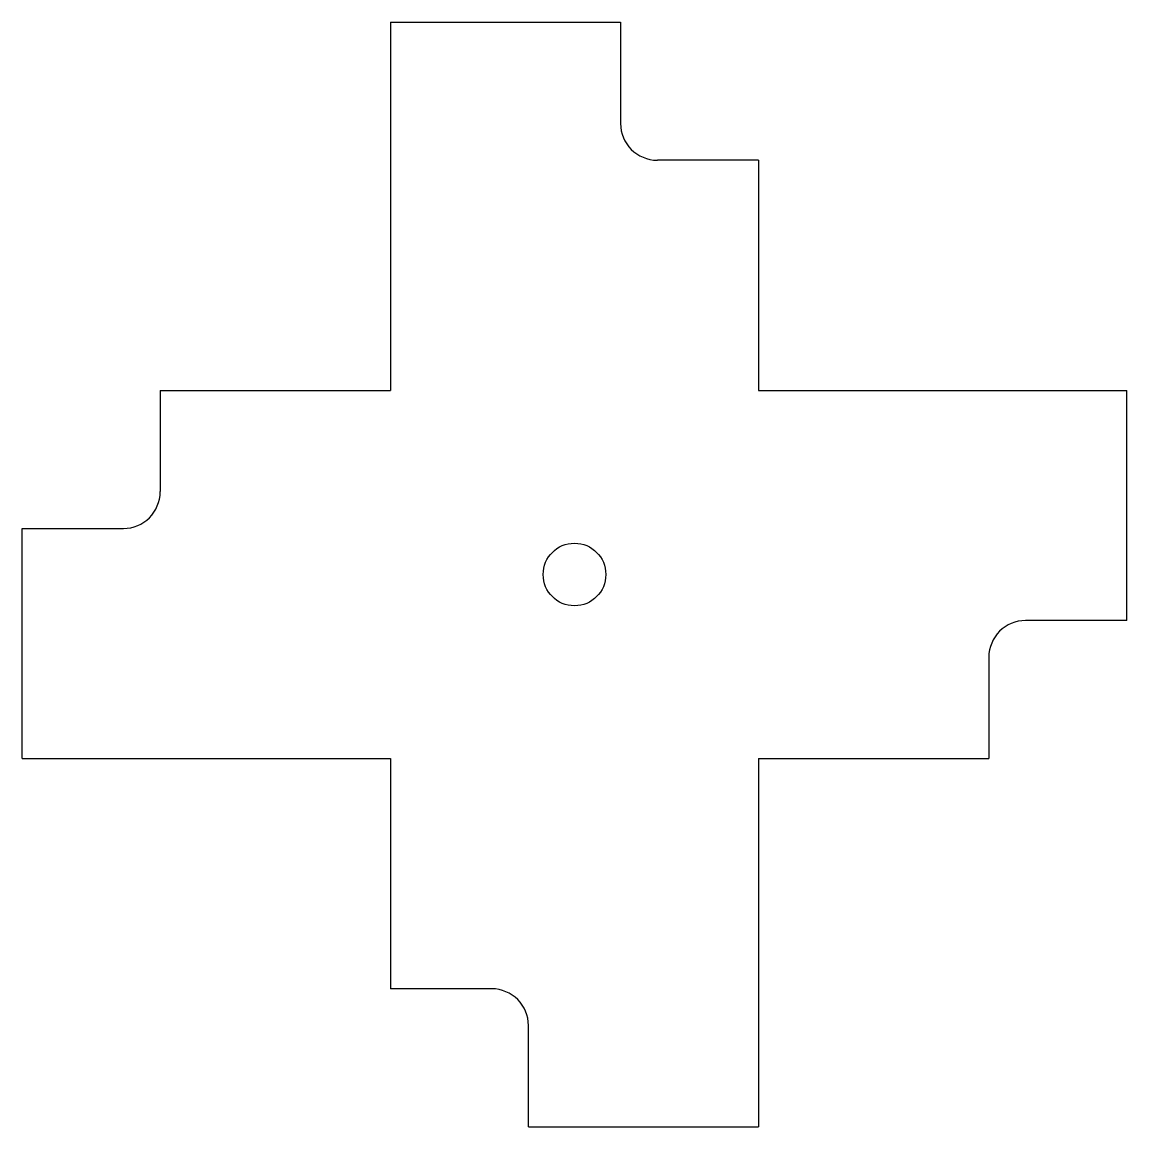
# Model space of a CAD drawing. Extents: x -40.2 to 19.8, y -20.3 to 39.7.
import ezdxf

# ---------------------------------------------------------------- set-up
doc = ezdxf.new("R2010")
doc.units = 0
doc.header["$MEASUREMENT"] = 0
doc.layers.add('VISIBLE', color=7, linetype='CONTINUOUS')

msp = doc.modelspace()

# ---------------------------------------------------------------- linework, layer by layer
at = {"layer": 'VISIBLE'}
for p, q in [((-20.166, 39.687), (-7.666, 39.687)), ((-20.166, 39.687), (-20.166, 19.687)), ((-7.666, 39.687), (-7.666, 34.187)), ((-0.166, 32.187), (-5.666, 32.187)), ((-0.166, 32.187), (-0.166, 19.687)), ((-32.666, 19.687), (-20.166, 19.687)), ((-32.666, 19.687), (-32.666, 14.187)), ((-0.166, 19.687), (19.834, 19.687)), ((19.834, 7.187), (19.834, 19.687)), ((-40.166, 12.187), (-34.666, 12.187)), ((-40.166, -0.313), (-40.166, 12.187)), ((19.834, 7.187), (14.334, 7.187)), ((12.334, 5.187), (12.334, -0.313)), ((-40.166, -0.313), (-20.166, -0.313)), ((-20.166, -0.313), (-20.166, -12.813)), ((-0.166, -0.313), (-0.166, -20.313)), ((-0.166, -0.313), (12.334, -0.313)), ((-14.666, -12.813), (-20.166, -12.813)), ((-12.666, -20.313), (-12.666, -14.813)), ((-12.666, -20.313), (-0.166, -20.313))]:
    msp.add_line(p, q, dxfattribs=at)
msp.add_circle((-10.166, 9.687), 1.7, dxfattribs=at)
for centre, start, end in [((-5.666, 34.187), 180, 270), ((-34.666, 14.187), 270, 0), ((14.334, 5.187), 90, 180), ((-14.666, -14.813), 0, 90)]:
    msp.add_arc(centre, 2, start, end, dxfattribs=at)

doc.saveas('drawing.dxf')
